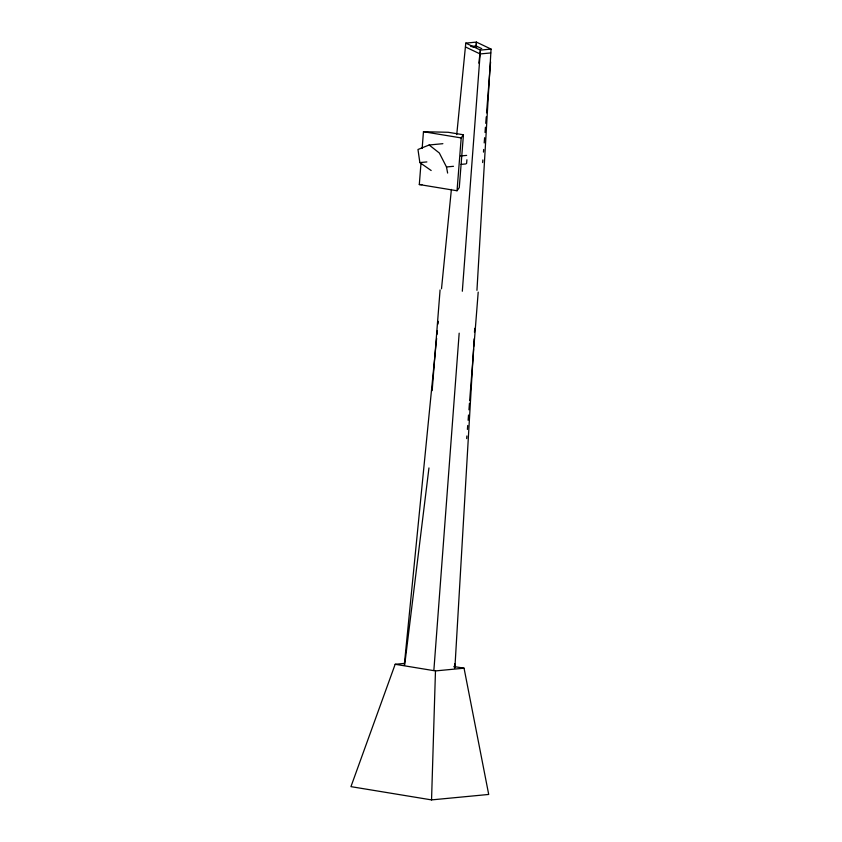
<?xml version="1.0" encoding="UTF-8"?>
<svg xmlns="http://www.w3.org/2000/svg" width="842" height="842" viewBox="0 0 842 842"><rect width="100%" height="100%" fill="white"/><g stroke="black" fill="none" stroke-linecap="round" stroke-linejoin="round"><path stroke-width="1.26" d="M431.546 799.9L435.472 670.916L395.172 664.285L350.946 786.639L431.546 799.9L488.707 794.448L464.058 668.19L453.975 666.538M476.235 47.362L476.414 42.1L465.784 43.11L456.743 134.583M454.89 667.948L473.509 349.335M473.625 346.672L474.12 338.852M474.467 332.253L474.73 328.359M476.951 290.332L491.054 49.089L476.414 42.1L475.983 47.341M433.893 669.979L459.174 333.169M462.321 291.237L480.424 50.099L465.784 43.11M422.147 148.466L423.463 131.71L448.154 132.278L463.437 134.783L459.269 187.619L457.038 190.755L419.305 184.545L421.032 162.632M432.156 390.646L440.082 289.932M457.038 190.755L461.195 137.92L463.437 134.783M482.655 162.548L482.866 159.938M483.476 152.097L483.687 149.476M484.203 142.94L484.613 137.72M485.024 132.489L485.434 127.258M485.739 123.342L486.255 116.806M486.56 112.881L490.581 61.908M466.678 438.587L466.878 435.967M467.394 429.431L467.699 425.505M468.12 420.274L468.531 415.043M468.941 409.812L469.457 403.265M469.657 400.655L478.203 292.1M404.286 665.096L436.63 338.389M436.977 334.506L437.408 330.548M438.008 324.054L438.314 321.402M441.503 288.774L451.386 189.418M404.665 665.106L428.957 467.942M466.605 163.422L466.91 159.78M478.814 63.15L480.424 50.099L491.054 49.089M442.871 143.687L429.157 144.992L417.979 149.497L419.853 162.59L431.167 170.516M471.394 46.405L476.119 45.952L481.74 48.647M490.749 52.941L480.119 53.951L465.489 46.973M460.553 155.97L466.647 155.391M419.853 162.59L426.862 161.927M461.1 164.39L465.984 163.916M429.157 144.992L439.345 153.012L446.481 166.969L453.491 166.306M395.172 664.285L404.265 663.422M435.472 670.916L464.058 668.19M473.13 47.131L476.698 47.131L470.804 46.468M419.305 184.545L421.905 184.608M423.463 131.71L461.195 137.92M446.481 166.969L447.628 173.063M454.659 664.001L454.522 667.938L454.659 663.959"/></g></svg>
